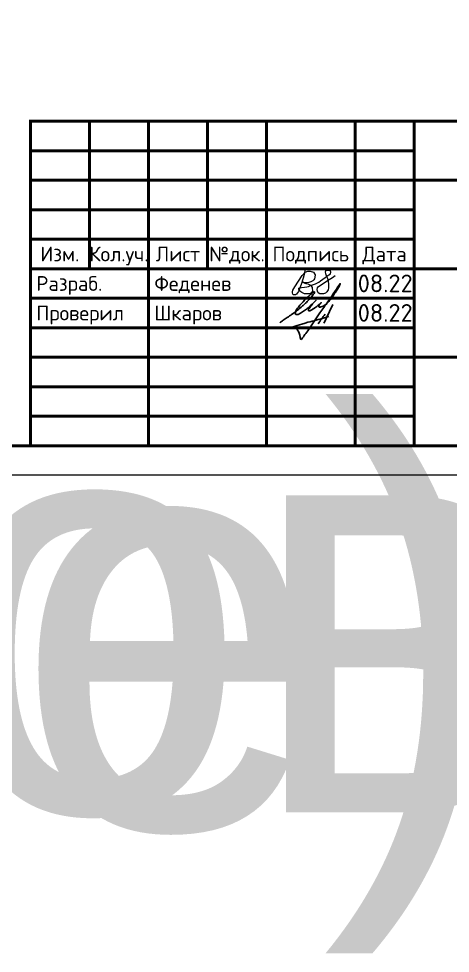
# Model space of a CAD drawing. Header units: millimetres. Extents: x -112426 to 8831, y 1218 to 38707.
# Drawn here: x 3595.4 to 3668.5, y 2192.2 to 2350.6 of the extents above; entities that cross this region are included whole.
import ezdxf
from ezdxf.enums import TextEntityAlignment as Align

# ---------------------------------------------------------------- set-up
doc = ezdxf.new("R2018")
doc.units = ezdxf.units.MM
doc.layers.add('Размерный', color=4, linetype='Continuous', lineweight=30)
doc.layers.add('Размеры на чертеже', color=250, linetype='Continuous', lineweight=25)
doc.layers.add('рамка', color=7, linetype='Continuous')
doc.styles.add('-ISOCPEUR-', font='isocpeur.ttf')
doc.styles.get("Standard").update_dxf_attribs({"font": 'arial.ttf'})

# ---------------------------------------------------------------- blocks, each defined once
blk = doc.blocks.new('*U168')
at = {"style": '-ISOCPEUR-'}
blk.add_attdef('РАЗРАБОТАЛ', text='', height=2.5, dxfattribs=at).set_placement((250.5, -264.22), align=Align.MIDDLE_LEFT)
at = {"style": '-ISOCPEUR-', "flags": 8}
for tag, height, p in [('ДАТА', 2.5, (290.07, -264.4)), ('ДАТА1', 2.5, (290.07, -269.4)), ('ЛИСТ', 3, (386.39, -271.92)), ('ЛИСТОВ', 3, (403.89, -271.92)), ('ФОРМАТ', 3, (380.97, -294.75))]:
    blk.add_attdef(tag, text='', height=height, dxfattribs=at).set_placement(p, align=Align.MIDDLE_CENTER)
at = {"style": '-ISOCPEUR-'}
blk.add_attdef('ПРОВЕРИЛ', (250.75, -270.73), '', height=2.5, dxfattribs=at)
at = {"lineweight": 30, "flags": 104}
blk.add_attdef('ИМЯ_ЧЕРТЕЖА', text='', height=3, dxfattribs=at).set_placement((333.63, -284.13), align=Align.MIDDLE_CENTER)
blk = doc.blocks.new('подпись')
at = {"lineweight": 30}
for points in [[(-0.82, -1.23), (-0.21, -0.8), (0.43, -0.36), (0.86, -0.08), (1.32, 0.25), (2, 0.77), (2.8, 1.4), (3.27, 1.83), (3.84, 2.36), (4.46, 3.07), (5.01, 3.73), (5.08, 3.95), (5.01, 4.03), (4.91, 4), (4.76, 3.88), (4.33, 3.49), (3.4, 2.58), (2.34, 1.43), (1.83, 0.48), (1.87, 0.23), (1.99, 0.16), (2.17, 0.16), (2.41, 0.25), (3.02, 0.6), (3.71, 1.09), (4.34, 1.62), (5.32, 2.55), (4.75, 1.98), (4.27, 1.36), (4.08, 1.05), (4.07, 0.85), (4.11, 0.78), (4.25, 0.78), (4.42, 0.84), (4.78, 1.05), (5.16, 1.3), (5.47, 1.51), (5.72, 1.73), (6.05, 1.99), (6.23, 2.18), (5.94, 1.88), (5.8, 1.63), (5.8, 1.5), (5.89, 1.44), (6.13, 1.46), (6.57, 1.6), (6.9, 1.79), (7.5, 2.39), (8.04, 3.08), (8.61, 3.92), (9.15, 4.76), (9.43, 5.33), (8, 3.26), (6.29, 0.88), (3.58, -3.07), (3.05, -3.8), (2.85, -4.05), (2.49, -2.98), (2.12, -2.39), (1.3, -1.96), (1.02, -2.03), (2.91, -1.44), (4.7, -0.96), (7.51, -0.15)], [(8.19, 1.85), (6.68, -1.27)], [(6.86, 0.23), (5.67, -1.43)]]:
    blk.add_spline(points, degree=3, dxfattribs=at)
blk = doc.blocks.new('Подпись Леха')
at = {"layer": 'рамка'}
blk.add_blockref('подпись', (2.7, 0.11), dxfattribs=at)

msp = doc.modelspace()

# ---------------------------------------------------------------- linework, layer by layer
msp.add_lwpolyline([(3193.334, 2693.232), (3787.334, 2693.232), (3787.334, 2273.232), (3193.334, 2273.232)], close=True)
at = {"const_width": 0.5}
msp.add_lwpolyline([(3213.334, 2688.232), (3782.334, 2688.232), (3782.334, 2278.232), (3213.334, 2278.232)], close=True, dxfattribs=at)
for points in [[(3597.334, 2278.232), (3597.334, 2333.232), (3782.334, 2333.232)], [(3607.334, 2333.232), (3607.334, 2308.232)], [(3617.334, 2333.232), (3617.334, 2278.232)], [(3627.334, 2333.232), (3627.334, 2308.232)], [(3637.334, 2333.232), (3637.334, 2278.232)], [(3652.334, 2333.232), (3652.334, 2278.232)], [(3662.334, 2333.232), (3662.334, 2278.232)], [(3597.334, 2328.232), (3662.334, 2328.232)], [(3597.334, 2323.232), (3662.334, 2323.232)], [(3662.334, 2323.232), (3782.334, 2323.232)], [(3597.334, 2318.232), (3662.334, 2318.232)], [(3597.334, 2313.232), (3662.334, 2313.232)], [(3597.334, 2308.232), (3782.334, 2308.232)], [(3597.334, 2303.232), (3662.334, 2303.232)], [(3597.334, 2298.232), (3662.334, 2298.232)], [(3597.334, 2293.232), (3662.334, 2293.232)], [(3662.334, 2293.232), (3782.334, 2293.232)], [(3597.334, 2288.232), (3662.334, 2288.232)], [(3597.334, 2283.232), (3662.334, 2283.232)]]:
    msp.add_lwpolyline(points, dxfattribs=at)
msp.add_lwpolyline([(3643.85, 2308.026), (3643.75, 2307.504), (3643.541, 2306.647), (3643.224, 2305.566), (3642.76, 2304.406), (3642.441, 2303.935), (3642.248, 2303.836), (3642.054, 2303.811), (3641.865, 2303.836), (3641.768, 2303.947), (3641.72, 2304.131), (3641.725, 2304.339), (3641.822, 2304.6), (3642.125, 2305.16), (3643.399, 2307.074), (3643.895, 2307.648), (3644.345, 2307.842), (3644.725, 2307.834), (3645.292, 2307.671), (3645.556, 2307.198), (3645.532, 2306.811), (3645.475, 2306.548), (3645.359, 2306.363), (3645.155, 2306.179), (3644.844, 2306.024), (3644.485, 2305.922), (3644.174, 2305.864), (3643.907, 2305.873), (3643.65, 2305.883), (3643.412, 2305.995), (3643.355, 2306.012), (3643.611, 2305.901), (3643.818, 2305.812), (3644.009, 2305.744), (3644.329, 2305.653), (3644.555, 2305.546), (3644.765, 2305.447), (3644.903, 2305.351), (3645.054, 2305.081), (3645.078, 2304.831), (3645.101, 2304.583), (3645.046, 2304.339), (3644.851, 2304.12), (3644.609, 2304.011), (3644.312, 2303.979), (3644.023, 2303.995), (3643.779, 2304.008), (3643.554, 2304.112), (3643.316, 2304.222), (3643.132, 2304.307), (3643.023, 2304.409), (3642.884, 2304.538), (3642.8, 2304.749), (3642.805, 2304.939), (3642.917, 2305.003), (3643.25, 2305.037), (3643.75, 2305.089), (3644.159, 2305.174), (3644.452, 2305.235), (3644.702, 2305.345), (3645.137, 2305.501), (3645.611, 2305.663), (3645.973, 2305.834), (3646.173, 2305.976), (3646.471, 2306.187), (3646.87, 2306.469), (3647.254, 2306.74), (3647.551, 2306.951), (3647.915, 2307.209), (3648.17, 2307.389), (3648.223, 2307.633), (3648.168, 2307.836), (3647.996, 2307.946), (3647.745, 2307.961), (3647.495, 2307.93), (3647.344, 2307.837), (3647.29, 2307.656), (3647.319, 2307.455), (3647.393, 2307.235), (3647.569, 2306.839), (3647.759, 2306.291), (3647.808, 2306.027), (3647.823, 2305.709), (3647.84, 2304.973), (3647.793, 2304.636), (3647.55, 2304.315), (3647.307, 2304.103), (3646.993, 2304.009), (3646.648, 2303.962), (3646.343, 2304.001), (3646.108, 2304.15), (3645.982, 2304.409), (3645.912, 2304.706), (3645.951, 2304.988), (3646.116, 2305.208), (3647.26, 2305.944), (3647.691, 2306.249), (3648.498, 2306.774), (3648.972, 2307.082)])

# ---------------------------------------------------------------- block references
msp.add_blockref('Подпись Леха', (3637.69, 2300.201))
at = {"layer": 'Размеры на чертеже', "lineweight": 90}
ref = msp.add_blockref('*U168', (2612.527, 2570.232), dxfattribs=at)
lines = msp.add_mtext('Порядок установка КНЗ', dxfattribs={"layer": '0', "insert": (2946.154, 2286.107), "char_height": 70, "attachment_point": 1})
ref.add_attrib('ИМЯ_ЧЕРТЕЖА', '', (2946.154, 2286.107), dxfattribs={"flags": 104}).embed_mtext(lines)
ref = msp.add_blockref('*U168', (2139.152, 2567.428), dxfattribs=at)
lines = msp.add_mtext('Общие данные (окончание)', dxfattribs={"layer": '0', "insert": (2472.779, 2283.303), "char_height": 70, "attachment_point": 1})
ref.add_attrib('ИМЯ_ЧЕРТЕЖА', '', (2472.779, 2283.303), dxfattribs={"flags": 104}).embed_mtext(lines)

# ---------------------------------------------------------------- texts
at = {"style": '-ISOCPEUR-'}
for s, p in [('Изм.', (3602.334, 2310.732)), ('Кол.уч.', (3612.334, 2310.732)), ('Лист', (3622.334, 2310.732)), ('№док.', (3632.334, 2310.732)), ('Подпись', (3644.834, 2310.732)), ('Дата', (3657.334, 2310.732))]:
    msp.add_text(s, height=2.5, dxfattribs=at).set_placement(p, align=Align.MIDDLE_CENTER)
for s, p in [('Разраб.', (3598.334, 2305.732)), ('Феденев', (3618.334, 2305.732)), ('Проверил', (3598.334, 2300.732)), ('Шкаров', (3618.334, 2300.732))]:
    msp.add_text(s, height=2.5, dxfattribs=at).set_placement(p, align=Align.MIDDLE_LEFT)
at = {"layer": 'Размерный', "color": 0, "style": '-ISOCPEUR-'}
for p in [(3652.79, 2304.255), (3652.79, 2299.255)]:
    msp.add_text('08.22', height=3, dxfattribs=at).set_placement(p)

doc.saveas('drawing.dxf')
